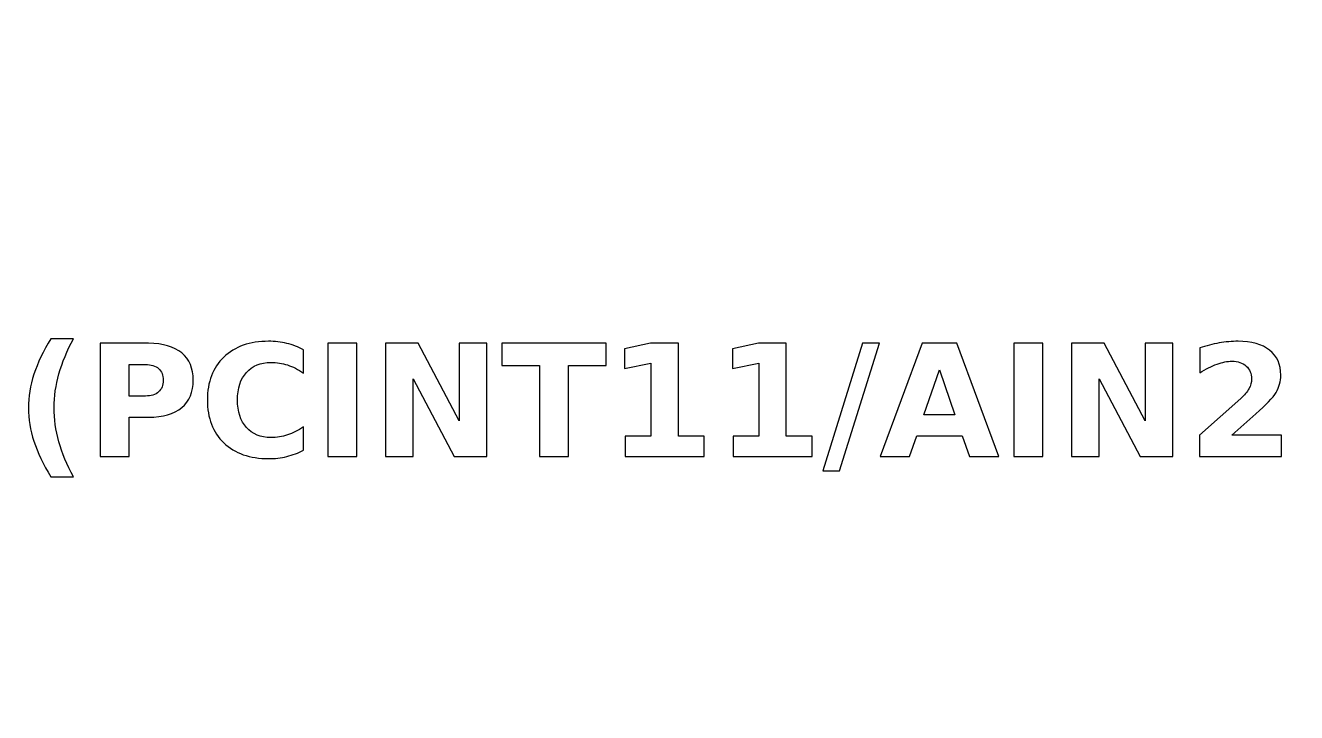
# Model space of a CAD drawing. Header units: centimetres. Extents: x -16.5 to -4.5, y -20.9 to -8.8.
# Drawn here: x -14.746 to -13.107, y -15.753 to -14.867 of the extents above; entities that cross this region are included whole.
import ezdxf

# ---------------------------------------------------------------- set-up
doc = ezdxf.new("R2010")
doc.units = ezdxf.units.CM
doc.header["$MEASUREMENT"] = 0
doc.layers.add('Layer 1', color=7, linetype='Continuous')

msp = doc.modelspace()

# ---------------------------------------------------------------- linework, layer by layer
at = {"layer": 'Layer 1', "color": 7, "lineweight": 35}
msp.add_open_spline([(-16.5, -8.85), (-16.5, -8.85), (-4.5, -8.85), (-4.5, -8.85), (-4.5, -8.85), (-4.5, -8.85), (-4.5, -20.85), (-4.5, -20.85), (-4.5, -20.85), (-4.5, -20.85), (-16.5, -20.85), (-16.5, -20.85), (-16.5, -20.85), (-16.5, -20.85), (-16.5, -8.85), (-16.5, -8.85)], degree=3, knots=[0, 0, 0, 0, 0.25, 0.25, 0.25, 0.25, 0.5, 0.5, 0.5, 0.5, 0.75, 0.75, 0.75, 0.75, 1, 1, 1, 1], dxfattribs=at)
at = {"layer": 'Layer 1', "color": 250, "lineweight": 100}
msp.add_open_spline([(-15.8, -9.55), (-15.8, -9.55), (-5.2, -9.55), (-5.2, -9.55), (-5.2, -9.55), (-5.2, -9.55), (-5.2, -20.15), (-5.2, -20.15), (-5.2, -20.15), (-5.2, -20.15), (-15.8, -20.15), (-15.8, -20.15), (-15.8, -20.15), (-15.8, -20.15), (-15.8, -9.55), (-15.8, -9.55)], degree=3, knots=[0, 0, 0, 0, 0.25, 0.25, 0.25, 0.25, 0.5, 0.5, 0.5, 0.5, 0.75, 0.75, 0.75, 0.75, 1, 1, 1, 1], dxfattribs=at)
at = {"layer": 'Layer 1', "color": 250}
for points, knots in [([(-14.68376, -15.44927), (-14.68376, -15.44927), (-14.71276, -15.44927), (-14.71276, -15.44927), (-14.71276, -15.44927), (-14.72273, -15.4332), (-14.73009, -15.4179), (-14.73483, -15.4034), (-14.73483, -15.4034), (-14.73959, -15.38893), (-14.74196, -15.37457), (-14.74196, -15.3603), (-14.74196, -15.3603), (-14.74196, -15.34603), (-14.73956, -15.3316), (-14.73479, -15.317), (-14.73479, -15.317), (-14.72999, -15.30237), (-14.72266, -15.2871), (-14.71276, -15.27113), (-14.71276, -15.27113), (-14.71276, -15.27113), (-14.68376, -15.27113), (-14.68376, -15.27113), (-14.68376, -15.27113), (-14.69209, -15.28657), (-14.69833, -15.30167), (-14.70249, -15.3164), (-14.70249, -15.3164), (-14.70666, -15.33113), (-14.70876, -15.3457), (-14.70876, -15.3601), (-14.70876, -15.3601), (-14.70876, -15.3745), (-14.70669, -15.38907), (-14.70256, -15.40387), (-14.70256, -15.40387), (-14.69843, -15.41863), (-14.69216, -15.43377), (-14.68376, -15.44927)], [0, 0, 0, 0, 0.1, 0.1, 0.1, 0.1, 0.2, 0.2, 0.2, 0.2, 0.3, 0.3, 0.3, 0.3, 0.4, 0.4, 0.4, 0.4, 0.5, 0.5, 0.5, 0.5, 0.6, 0.6, 0.6, 0.6, 0.7, 0.7, 0.7, 0.7, 0.8, 0.8, 0.8, 0.8, 0.9, 0.9, 0.9, 0.9, 1, 1, 1, 1]), ([(-14.64939, -15.2771), (-14.64939, -15.2771), (-14.58699, -15.2771), (-14.58699, -15.2771), (-14.58699, -15.2771), (-14.56843, -15.2771), (-14.55419, -15.28123), (-14.54426, -15.28947), (-14.54426, -15.28947), (-14.53433, -15.2977), (-14.52936, -15.30943), (-14.52936, -15.32467), (-14.52936, -15.32467), (-14.52936, -15.33993), (-14.53433, -15.3517), (-14.54426, -15.35993), (-14.54426, -15.35993), (-14.55419, -15.36817), (-14.56843, -15.3723), (-14.58699, -15.3723), (-14.58699, -15.3723), (-14.58699, -15.3723), (-14.61179, -15.3723), (-14.61179, -15.3723), (-14.61179, -15.3723), (-14.61179, -15.3723), (-14.61179, -15.4229), (-14.61179, -15.4229), (-14.61179, -15.4229), (-14.61179, -15.4229), (-14.64939, -15.4229), (-14.64939, -15.4229), (-14.64939, -15.4229), (-14.64939, -15.4229), (-14.64939, -15.2771), (-14.64939, -15.2771)], [0, 0, 0, 0, 0.1111111, 0.1111111, 0.1111111, 0.1111111, 0.2222222, 0.2222222, 0.2222222, 0.2222222, 0.3333333, 0.3333333, 0.3333333, 0.3333333, 0.4444444, 0.4444444, 0.4444444, 0.4444444, 0.5555556, 0.5555556, 0.5555556, 0.5555556, 0.6666667, 0.6666667, 0.6666667, 0.6666667, 0.7777778, 0.7777778, 0.7777778, 0.7777778, 0.8888889, 0.8888889, 0.8888889, 0.8888889, 1, 1, 1, 1]), ([(-14.38719, -15.4149), (-14.39409, -15.41847), (-14.40129, -15.42117), (-14.40879, -15.423), (-14.40879, -15.423), (-14.41626, -15.42483), (-14.42409, -15.42573), (-14.43222, -15.42573), (-14.43222, -15.42573), (-14.45649, -15.42573), (-14.47572, -15.41893), (-14.48992, -15.40537), (-14.48992, -15.40537), (-14.50412, -15.3918), (-14.51122, -15.3734), (-14.51122, -15.35013), (-14.51122, -15.35013), (-14.51122, -15.32683), (-14.50412, -15.3084), (-14.48992, -15.29483), (-14.48992, -15.29483), (-14.47572, -15.28127), (-14.45649, -15.27447), (-14.43222, -15.27447), (-14.43222, -15.27447), (-14.42409, -15.27447), (-14.41626, -15.27537), (-14.40879, -15.2772), (-14.40879, -15.2772), (-14.40129, -15.27903), (-14.39409, -15.28173), (-14.38719, -15.2853), (-14.38719, -15.2853), (-14.38719, -15.2853), (-14.38719, -15.31547), (-14.38719, -15.31547), (-14.38719, -15.31547), (-14.39416, -15.3107), (-14.40102, -15.30723), (-14.40779, -15.30503), (-14.40779, -15.30503), (-14.41456, -15.3028), (-14.42169, -15.3017), (-14.42919, -15.3017), (-14.42919, -15.3017), (-14.44259, -15.3017), (-14.45316, -15.306), (-14.46082, -15.3146), (-14.46082, -15.3146), (-14.46852, -15.3232), (-14.47236, -15.33503), (-14.47236, -15.35013), (-14.47236, -15.35013), (-14.47236, -15.3652), (-14.46852, -15.377), (-14.46082, -15.3856), (-14.46082, -15.3856), (-14.45316, -15.3942), (-14.44259, -15.3985), (-14.42919, -15.3985), (-14.42919, -15.3985), (-14.42169, -15.3985), (-14.41456, -15.3974), (-14.40779, -15.39517), (-14.40779, -15.39517), (-14.40102, -15.39297), (-14.39416, -15.3895), (-14.38719, -15.38473), (-14.38719, -15.38473), (-14.38719, -15.38473), (-14.38719, -15.4149), (-14.38719, -15.4149)], [0, 0, 0, 0, 0.0555556, 0.0555556, 0.0555556, 0.0555556, 0.1111111, 0.1111111, 0.1111111, 0.1111111, 0.1666667, 0.1666667, 0.1666667, 0.1666667, 0.2222222, 0.2222222, 0.2222222, 0.2222222, 0.2777778, 0.2777778, 0.2777778, 0.2777778, 0.3333333, 0.3333333, 0.3333333, 0.3333333, 0.3888889, 0.3888889, 0.3888889, 0.3888889, 0.4444444, 0.4444444, 0.4444444, 0.4444444, 0.5, 0.5, 0.5, 0.5, 0.5555556, 0.5555556, 0.5555556, 0.5555556, 0.6111111, 0.6111111, 0.6111111, 0.6111111, 0.6666667, 0.6666667, 0.6666667, 0.6666667, 0.7222222, 0.7222222, 0.7222222, 0.7222222, 0.7777778, 0.7777778, 0.7777778, 0.7777778, 0.8333333, 0.8333333, 0.8333333, 0.8333333, 0.8888889, 0.8888889, 0.8888889, 0.8888889, 0.9444444, 0.9444444, 0.9444444, 0.9444444, 1, 1, 1, 1]), ([(-14.35605, -15.2771), (-14.35605, -15.2771), (-14.31845, -15.2771), (-14.31845, -15.2771), (-14.31845, -15.2771), (-14.31845, -15.2771), (-14.31845, -15.4229), (-14.31845, -15.4229), (-14.31845, -15.4229), (-14.31845, -15.4229), (-14.35605, -15.4229), (-14.35605, -15.4229), (-14.35605, -15.4229), (-14.35605, -15.4229), (-14.35605, -15.2771), (-14.35605, -15.2771)], [0, 0, 0, 0, 0.25, 0.25, 0.25, 0.25, 0.5, 0.5, 0.5, 0.5, 0.75, 0.75, 0.75, 0.75, 1, 1, 1, 1]), ([(-14.28165, -15.2771), (-14.28165, -15.2771), (-14.23965, -15.2771), (-14.23965, -15.2771), (-14.23965, -15.2771), (-14.23965, -15.2771), (-14.18662, -15.3771), (-14.18662, -15.3771), (-14.18662, -15.3771), (-14.18662, -15.3771), (-14.18662, -15.2771), (-14.18662, -15.2771), (-14.18662, -15.2771), (-14.18662, -15.2771), (-14.15099, -15.2771), (-14.15099, -15.2771), (-14.15099, -15.2771), (-14.15099, -15.2771), (-14.15099, -15.4229), (-14.15099, -15.4229), (-14.15099, -15.4229), (-14.15099, -15.4229), (-14.19299, -15.4229), (-14.19299, -15.4229), (-14.19299, -15.4229), (-14.19299, -15.4229), (-14.24602, -15.3229), (-14.24602, -15.3229), (-14.24602, -15.3229), (-14.24602, -15.3229), (-14.24602, -15.4229), (-14.24602, -15.4229), (-14.24602, -15.4229), (-14.24602, -15.4229), (-14.28165, -15.4229), (-14.28165, -15.4229), (-14.28165, -15.4229), (-14.28165, -15.4229), (-14.28165, -15.2771), (-14.28165, -15.2771)], [0, 0, 0, 0, 0.1, 0.1, 0.1, 0.1, 0.2, 0.2, 0.2, 0.2, 0.3, 0.3, 0.3, 0.3, 0.4, 0.4, 0.4, 0.4, 0.5, 0.5, 0.5, 0.5, 0.6, 0.6, 0.6, 0.6, 0.7, 0.7, 0.7, 0.7, 0.8, 0.8, 0.8, 0.8, 0.9, 0.9, 0.9, 0.9, 1, 1, 1, 1]), ([(-14.13168, -15.2771), (-14.13168, -15.2771), (-13.99732, -15.2771), (-13.99732, -15.2771), (-13.99732, -15.2771), (-13.99732, -15.2771), (-13.99732, -15.30553), (-13.99732, -15.30553), (-13.99732, -15.30553), (-13.99732, -15.30553), (-14.04565, -15.30553), (-14.04565, -15.30553), (-14.04565, -15.30553), (-14.04565, -15.30553), (-14.04565, -15.4229), (-14.04565, -15.4229), (-14.04565, -15.4229), (-14.04565, -15.4229), (-14.08325, -15.4229), (-14.08325, -15.4229), (-14.08325, -15.4229), (-14.08325, -15.4229), (-14.08325, -15.30553), (-14.08325, -15.30553), (-14.08325, -15.30553), (-14.08325, -15.30553), (-14.13168, -15.30553), (-14.13168, -15.30553), (-14.13168, -15.30553), (-14.13168, -15.30553), (-14.13168, -15.2771), (-14.13168, -15.2771)], [0, 0, 0, 0, 0.125, 0.125, 0.125, 0.125, 0.25, 0.25, 0.25, 0.25, 0.375, 0.375, 0.375, 0.375, 0.5, 0.5, 0.5, 0.5, 0.625, 0.625, 0.625, 0.625, 0.75, 0.75, 0.75, 0.75, 0.875, 0.875, 0.875, 0.875, 1, 1, 1, 1]), ([(-13.97279, -15.39693), (-13.97279, -15.39693), (-13.93959, -15.39693), (-13.93959, -15.39693), (-13.93959, -15.39693), (-13.93959, -15.39693), (-13.93959, -15.3027), (-13.93959, -15.3027), (-13.93959, -15.3027), (-13.93959, -15.3027), (-13.97365, -15.30973), (-13.97365, -15.30973), (-13.97365, -15.30973), (-13.97365, -15.30973), (-13.97365, -15.28413), (-13.97365, -15.28413), (-13.97365, -15.28413), (-13.97365, -15.28413), (-13.93979, -15.2771), (-13.93979, -15.2771), (-13.93979, -15.2771), (-13.93979, -15.2771), (-13.90405, -15.2771), (-13.90405, -15.2771), (-13.90405, -15.2771), (-13.90405, -15.2771), (-13.90405, -15.39693), (-13.90405, -15.39693), (-13.90405, -15.39693), (-13.90405, -15.39693), (-13.87085, -15.39693), (-13.87085, -15.39693), (-13.87085, -15.39693), (-13.87085, -15.39693), (-13.87085, -15.4229), (-13.87085, -15.4229), (-13.87085, -15.4229), (-13.87085, -15.4229), (-13.97279, -15.4229), (-13.97279, -15.4229), (-13.97279, -15.4229), (-13.97279, -15.4229), (-13.97279, -15.39693), (-13.97279, -15.39693)], [0, 0, 0, 0, 0.0909091, 0.0909091, 0.0909091, 0.0909091, 0.1818182, 0.1818182, 0.1818182, 0.1818182, 0.2727273, 0.2727273, 0.2727273, 0.2727273, 0.3636364, 0.3636364, 0.3636364, 0.3636364, 0.4545455, 0.4545455, 0.4545455, 0.4545455, 0.5454545, 0.5454545, 0.5454545, 0.5454545, 0.6363636, 0.6363636, 0.6363636, 0.6363636, 0.7272727, 0.7272727, 0.7272727, 0.7272727, 0.8181818, 0.8181818, 0.8181818, 0.8181818, 0.9090909, 0.9090909, 0.9090909, 0.9090909, 1, 1, 1, 1]), ([(-13.83362, -15.39693), (-13.83362, -15.39693), (-13.80042, -15.39693), (-13.80042, -15.39693), (-13.80042, -15.39693), (-13.80042, -15.39693), (-13.80042, -15.3027), (-13.80042, -15.3027), (-13.80042, -15.3027), (-13.80042, -15.3027), (-13.83448, -15.30973), (-13.83448, -15.30973), (-13.83448, -15.30973), (-13.83448, -15.30973), (-13.83448, -15.28413), (-13.83448, -15.28413), (-13.83448, -15.28413), (-13.83448, -15.28413), (-13.80062, -15.2771), (-13.80062, -15.2771), (-13.80062, -15.2771), (-13.80062, -15.2771), (-13.76488, -15.2771), (-13.76488, -15.2771), (-13.76488, -15.2771), (-13.76488, -15.2771), (-13.76488, -15.39693), (-13.76488, -15.39693), (-13.76488, -15.39693), (-13.76488, -15.39693), (-13.73168, -15.39693), (-13.73168, -15.39693), (-13.73168, -15.39693), (-13.73168, -15.39693), (-13.73168, -15.4229), (-13.73168, -15.4229), (-13.73168, -15.4229), (-13.73168, -15.4229), (-13.83362, -15.4229), (-13.83362, -15.4229), (-13.83362, -15.4229), (-13.83362, -15.4229), (-13.83362, -15.39693), (-13.83362, -15.39693)], [0, 0, 0, 0, 0.0909091, 0.0909091, 0.0909091, 0.0909091, 0.1818182, 0.1818182, 0.1818182, 0.1818182, 0.2727273, 0.2727273, 0.2727273, 0.2727273, 0.3636364, 0.3636364, 0.3636364, 0.3636364, 0.4545455, 0.4545455, 0.4545455, 0.4545455, 0.5454545, 0.5454545, 0.5454545, 0.5454545, 0.6363636, 0.6363636, 0.6363636, 0.6363636, 0.7272727, 0.7272727, 0.7272727, 0.7272727, 0.8181818, 0.8181818, 0.8181818, 0.8181818, 0.9090909, 0.9090909, 0.9090909, 0.9090909, 1, 1, 1, 1]), ([(-13.66651, -15.2771), (-13.66651, -15.2771), (-13.64485, -15.2771), (-13.64485, -15.2771), (-13.64485, -15.2771), (-13.64485, -15.2771), (-13.69631, -15.44147), (-13.69631, -15.44147), (-13.69631, -15.44147), (-13.69631, -15.44147), (-13.71788, -15.44147), (-13.71788, -15.44147), (-13.71788, -15.44147), (-13.71788, -15.44147), (-13.66651, -15.2771), (-13.66651, -15.2771)], [0, 0, 0, 0, 0.25, 0.25, 0.25, 0.25, 0.5, 0.5, 0.5, 0.5, 0.75, 0.75, 0.75, 0.75, 1, 1, 1, 1]), ([(-13.53802, -15.39637), (-13.53802, -15.39637), (-13.59682, -15.39637), (-13.59682, -15.39637), (-13.59682, -15.39637), (-13.59682, -15.39637), (-13.60608, -15.4229), (-13.60608, -15.4229), (-13.60608, -15.4229), (-13.60608, -15.4229), (-13.64388, -15.4229), (-13.64388, -15.4229), (-13.64388, -15.4229), (-13.64388, -15.4229), (-13.58988, -15.2771), (-13.58988, -15.2771), (-13.58988, -15.2771), (-13.58988, -15.2771), (-13.54505, -15.2771), (-13.54505, -15.2771), (-13.54505, -15.2771), (-13.54505, -15.2771), (-13.49105, -15.4229), (-13.49105, -15.4229), (-13.49105, -15.4229), (-13.49105, -15.4229), (-13.52885, -15.4229), (-13.52885, -15.4229), (-13.52885, -15.4229), (-13.52885, -15.4229), (-13.53802, -15.39637), (-13.53802, -15.39637)], [0, 0, 0, 0, 0.125, 0.125, 0.125, 0.125, 0.25, 0.25, 0.25, 0.25, 0.375, 0.375, 0.375, 0.375, 0.5, 0.5, 0.5, 0.5, 0.625, 0.625, 0.625, 0.625, 0.75, 0.75, 0.75, 0.75, 0.875, 0.875, 0.875, 0.875, 1, 1, 1, 1]), ([(-13.47168, -15.2771), (-13.47168, -15.2771), (-13.43408, -15.2771), (-13.43408, -15.2771), (-13.43408, -15.2771), (-13.43408, -15.2771), (-13.43408, -15.4229), (-13.43408, -15.4229), (-13.43408, -15.4229), (-13.43408, -15.4229), (-13.47168, -15.4229), (-13.47168, -15.4229), (-13.47168, -15.4229), (-13.47168, -15.4229), (-13.47168, -15.2771), (-13.47168, -15.2771)], [0, 0, 0, 0, 0.25, 0.25, 0.25, 0.25, 0.5, 0.5, 0.5, 0.5, 0.75, 0.75, 0.75, 0.75, 1, 1, 1, 1]), ([(-13.39728, -15.2771), (-13.39728, -15.2771), (-13.35528, -15.2771), (-13.35528, -15.2771), (-13.35528, -15.2771), (-13.35528, -15.2771), (-13.30225, -15.3771), (-13.30225, -15.3771), (-13.30225, -15.3771), (-13.30225, -15.3771), (-13.30225, -15.2771), (-13.30225, -15.2771), (-13.30225, -15.2771), (-13.30225, -15.2771), (-13.26662, -15.2771), (-13.26662, -15.2771), (-13.26662, -15.2771), (-13.26662, -15.2771), (-13.26662, -15.4229), (-13.26662, -15.4229), (-13.26662, -15.4229), (-13.26662, -15.4229), (-13.30862, -15.4229), (-13.30862, -15.4229), (-13.30862, -15.4229), (-13.30862, -15.4229), (-13.36165, -15.3229), (-13.36165, -15.3229), (-13.36165, -15.3229), (-13.36165, -15.3229), (-13.36165, -15.4229), (-13.36165, -15.4229), (-13.36165, -15.4229), (-13.36165, -15.4229), (-13.39728, -15.4229), (-13.39728, -15.4229), (-13.39728, -15.4229), (-13.39728, -15.4229), (-13.39728, -15.2771), (-13.39728, -15.2771)], [0, 0, 0, 0, 0.1, 0.1, 0.1, 0.1, 0.2, 0.2, 0.2, 0.2, 0.3, 0.3, 0.3, 0.3, 0.4, 0.4, 0.4, 0.4, 0.5, 0.5, 0.5, 0.5, 0.6, 0.6, 0.6, 0.6, 0.7, 0.7, 0.7, 0.7, 0.8, 0.8, 0.8, 0.8, 0.9, 0.9, 0.9, 0.9, 1, 1, 1, 1]), ([(-13.19065, -15.39527), (-13.19065, -15.39527), (-13.12648, -15.39527), (-13.12648, -15.39527), (-13.12648, -15.39527), (-13.12648, -15.39527), (-13.12648, -15.4229), (-13.12648, -15.4229), (-13.12648, -15.4229), (-13.12648, -15.4229), (-13.23245, -15.4229), (-13.23245, -15.4229), (-13.23245, -15.4229), (-13.23245, -15.4229), (-13.23245, -15.39527), (-13.23245, -15.39527), (-13.23245, -15.39527), (-13.23245, -15.39527), (-13.17921, -15.3483), (-13.17921, -15.3483), (-13.17921, -15.3483), (-13.17445, -15.344), (-13.17095, -15.3398), (-13.16868, -15.3357), (-13.16868, -15.3357), (-13.16638, -15.3316), (-13.16525, -15.32733), (-13.16525, -15.3229), (-13.16525, -15.3229), (-13.16525, -15.31607), (-13.16755, -15.31057), (-13.17215, -15.3064), (-13.17215, -15.3064), (-13.17671, -15.30223), (-13.18281, -15.30017), (-13.19045, -15.30017), (-13.19045, -15.30017), (-13.19631, -15.30017), (-13.20271, -15.30143), (-13.20968, -15.30393), (-13.20968, -15.30393), (-13.21665, -15.30643), (-13.22411, -15.31017), (-13.23205, -15.3151), (-13.23205, -15.3151), (-13.23205, -15.3151), (-13.23205, -15.28307), (-13.23205, -15.28307), (-13.23205, -15.28307), (-13.22358, -15.28027), (-13.21521, -15.27813), (-13.20695, -15.27667), (-13.20695, -15.27667), (-13.19868, -15.2752), (-13.19058, -15.27447), (-13.18261, -15.27447), (-13.18261, -15.27447), (-13.16518, -15.27447), (-13.15161, -15.2783), (-13.14195, -15.286), (-13.14195, -15.286), (-13.13228, -15.29367), (-13.12745, -15.30437), (-13.12745, -15.31813), (-13.12745, -15.31813), (-13.12745, -15.32607), (-13.12951, -15.33347), (-13.13361, -15.34033), (-13.13361, -15.34033), (-13.13771, -15.3472), (-13.14635, -15.3564), (-13.15948, -15.36793), (-13.15948, -15.36793), (-13.15948, -15.36793), (-13.19065, -15.39527), (-13.19065, -15.39527)], [0, 0, 0, 0, 0.0526316, 0.0526316, 0.0526316, 0.0526316, 0.1052632, 0.1052632, 0.1052632, 0.1052632, 0.1578947, 0.1578947, 0.1578947, 0.1578947, 0.2105263, 0.2105263, 0.2105263, 0.2105263, 0.2631579, 0.2631579, 0.2631579, 0.2631579, 0.3157895, 0.3157895, 0.3157895, 0.3157895, 0.3684211, 0.3684211, 0.3684211, 0.3684211, 0.4210526, 0.4210526, 0.4210526, 0.4210526, 0.4736842, 0.4736842, 0.4736842, 0.4736842, 0.5263158, 0.5263158, 0.5263158, 0.5263158, 0.5789474, 0.5789474, 0.5789474, 0.5789474, 0.6315789, 0.6315789, 0.6315789, 0.6315789, 0.6842105, 0.6842105, 0.6842105, 0.6842105, 0.7368421, 0.7368421, 0.7368421, 0.7368421, 0.7894737, 0.7894737, 0.7894737, 0.7894737, 0.8421053, 0.8421053, 0.8421053, 0.8421053, 0.8947368, 0.8947368, 0.8947368, 0.8947368, 0.9473684, 0.9473684, 0.9473684, 0.9473684, 1, 1, 1, 1]), ([(-14.61179, -15.30433), (-14.61179, -15.30433), (-14.61179, -15.34507), (-14.61179, -15.34507), (-14.61179, -15.34507), (-14.61179, -15.34507), (-14.59099, -15.34507), (-14.59099, -15.34507), (-14.59099, -15.34507), (-14.58369, -15.34507), (-14.57806, -15.3433), (-14.57409, -15.33973), (-14.57409, -15.33973), (-14.57013, -15.3362), (-14.56813, -15.33117), (-14.56813, -15.32467), (-14.56813, -15.32467), (-14.56813, -15.31813), (-14.57013, -15.31313), (-14.57409, -15.3096), (-14.57409, -15.3096), (-14.57806, -15.3061), (-14.58369, -15.30433), (-14.59099, -15.30433), (-14.59099, -15.30433), (-14.59099, -15.30433), (-14.61179, -15.30433), (-14.61179, -15.30433)], [0, 0, 0, 0, 0.1428571, 0.1428571, 0.1428571, 0.1428571, 0.2857143, 0.2857143, 0.2857143, 0.2857143, 0.4285714, 0.4285714, 0.4285714, 0.4285714, 0.5714286, 0.5714286, 0.5714286, 0.5714286, 0.7142857, 0.7142857, 0.7142857, 0.7142857, 0.8571429, 0.8571429, 0.8571429, 0.8571429, 1, 1, 1, 1]), ([(-13.58745, -15.3693), (-13.58745, -15.3693), (-13.54748, -15.3693), (-13.54748, -15.3693), (-13.54748, -15.3693), (-13.54748, -15.3693), (-13.56742, -15.3113), (-13.56742, -15.3113), (-13.56742, -15.3113), (-13.56742, -15.3113), (-13.58745, -15.3693), (-13.58745, -15.3693)], [0, 0, 0, 0, 0.3333333, 0.3333333, 0.3333333, 0.3333333, 0.6666667, 0.6666667, 0.6666667, 0.6666667, 1, 1, 1, 1])]:
    msp.add_open_spline(points, degree=3, knots=knots, dxfattribs=at)

doc.saveas('drawing.dxf')
